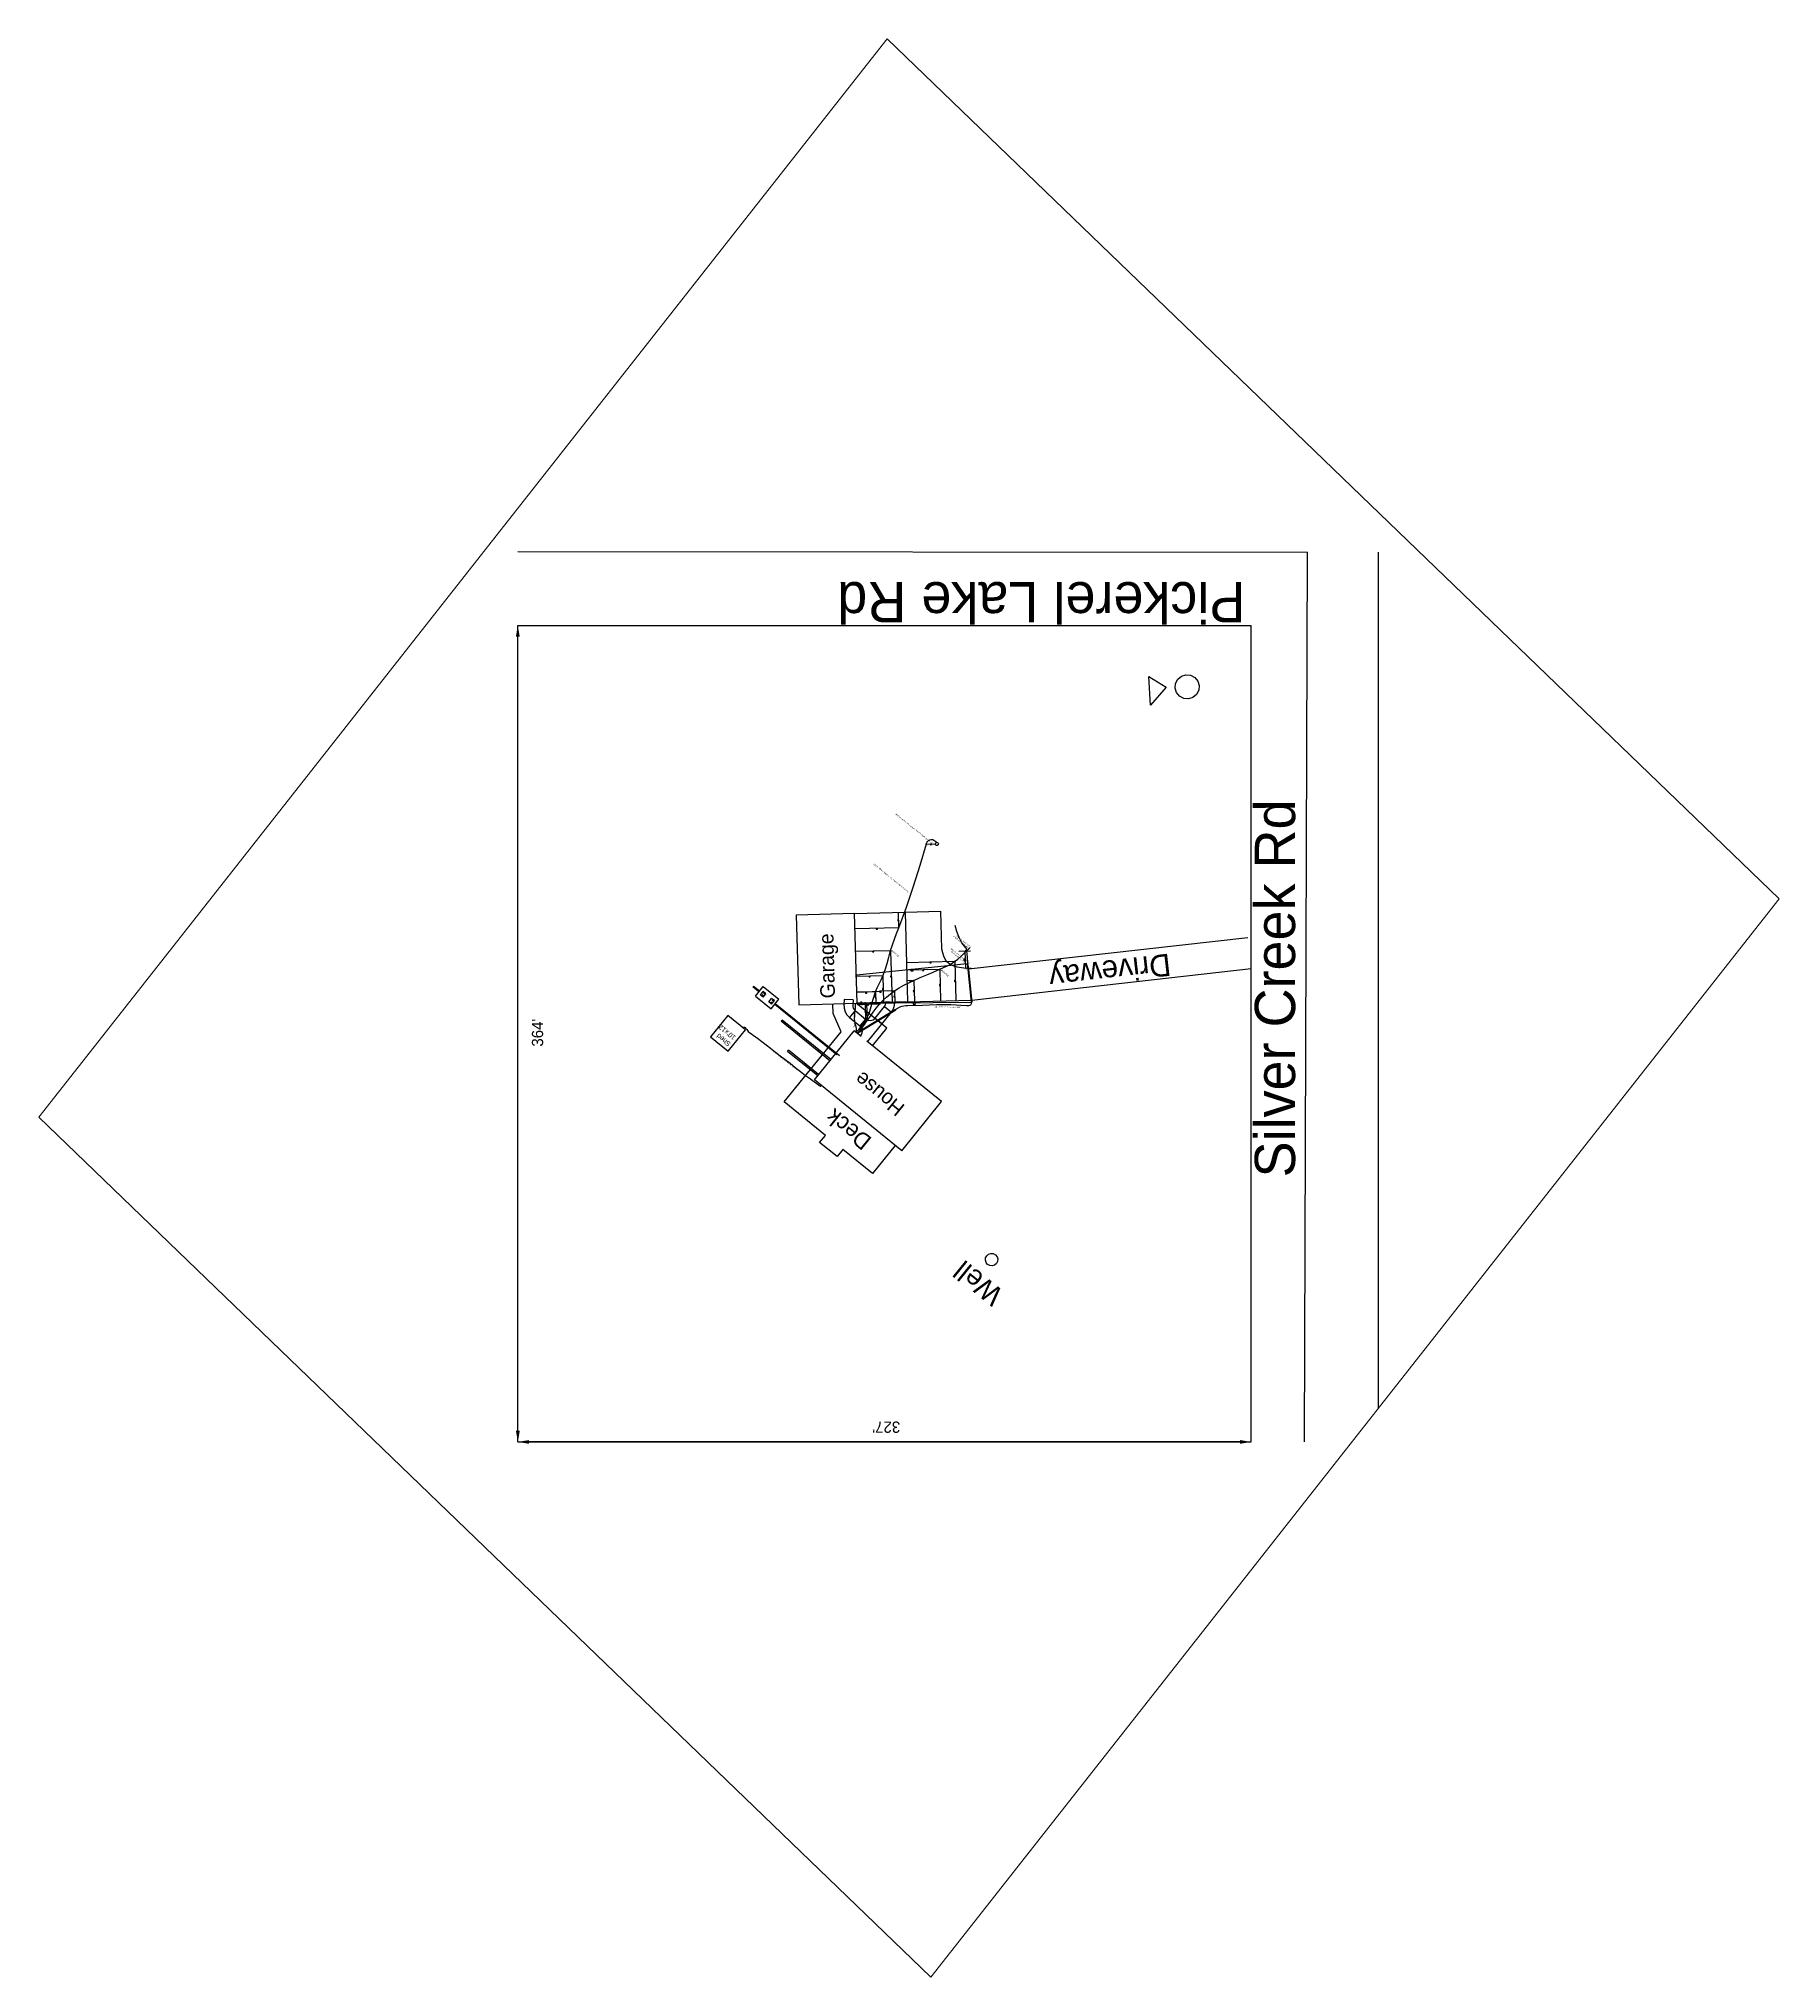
# Paper-space layout 'ProperyLines' of a CAD drawing. Extents: x -1.2 to 14.6, y -4.8 to 12.8.
# The model-space entities are those that its viewports show. They can reach past a viewport. Long polylines and large blocks are cut down to what shows.
import ezdxf

# ---------------------------------------------------------------- set-up
doc = ezdxf.new("R2010")
doc.units = 0
doc.header["$MEASUREMENT"] = 0
doc.layers.get('0').update_dxf_attribs({"linetype": 'CONTINUOUS'})
doc.layers.get('DEFPOINTS').update_dxf_attribs({"linetype": 'CONTINUOUS'})
doc.layers.add('AM_VIEWS', color=1, linetype='CONTINUOUS', lineweight=15, plot=False)
for name, color, linetype in [('DRIVEWAY', 5, 'CONTINUOUS'), ('LABELS', 3, 'CONTINUOUS'), ('PropertyLines', 7, 'CONTINUOUS'), ('SIDEWALK', 8, 'CONTINUOUS'), ('UTILITIES', 104, 'CONTINUOUS')]:
    doc.layers.add(name, color=color, linetype=linetype)
doc.dimstyles.get("Standard").update_dxf_attribs({"dimtxt": 0.18, "dimasz": 0.18, "dimexe": 0.18, "dimexo": 0.0625, "dimgap": 0.09, "dimtad": 0, "dimtih": 1, "dimtoh": 1, "dimzin": 0, "dimdsep": 46, "dimlunit": 4, "dimtxsty": 'Standard', "dimcen": 0.09, "dimadec": 0, "dimazin": 0, "dimtfac": 1, "dimtofl": 0, "dimtmove": 2, "dimatfit": 3, "dimfxl": 1, "dimtolj": 1, "dimarcsym": 0})

# ---------------------------------------------------------------- blocks, each defined once
blk = doc.blocks.new('*D33')
at = {"color": 0, "linetype": 'ByBlock', "transparency": 16777216}
for p, q in [((197, -950), (201, -947)), ((202, -949), (262, -1019)), ((236, -976), (230, -980)), ((230, -980), (235, -986)), ((235, -986), (241, -982)), ((241, -982), (236, -976)), ((260, -1023), (263, -1020))]:
    blk.add_line(p, q, dxfattribs=at)
for points in [[(202, -949), (202, -949), (201, -947)], [(262, -1019), (262, -1019), (263, -1020)]]:
    blk.add_solid(points, dxfattribs=at)
at = {"layer": 'DEFPOINTS', "color": 0, "linetype": 'ByBlock', "transparency": 16777216}
for p in [(197, -950), (260, -1023), (263, -1020)]:
    blk.add_point(p, dxfattribs=at)
at = {"color": 0, "linetype": 'ByBlock', "transparency": 16777216, "insert": (235, -981), "char_height": 5, "attachment_point": 5, "rotation": 310.5631}
blk.add_mtext("\\A1;8'", dxfattribs=at)
blk = doc.blocks.new('*D34')
at = {"color": 0, "linetype": 'ByBlock', "transparency": 16777216}
for p, q in [((634, -554), (212, -974)), ((626, -542), (636, -552)), ((422, -754), (413, -762)), ((413, -762), (418, -767)), ((418, -767), (426, -759)), ((426, -759), (422, -754)), ((200, -965), (210, -975))]:
    blk.add_line(p, q, dxfattribs=at)
for points in [[(634, -553), (634, -554), (636, -552)], [(211, -974), (212, -974), (210, -975)]]:
    blk.add_solid(points, dxfattribs=at)
at = {"layer": 'DEFPOINTS', "color": 0, "linetype": 'ByBlock', "transparency": 16777216}
for p in [(626, -542), (200, -965), (210, -975)]:
    blk.add_point(p, dxfattribs=at)
at = {"color": 0, "linetype": 'ByBlock', "transparency": 16777216, "insert": (420, -761), "char_height": 5, "attachment_point": 5, "rotation": 44.8361}
blk.add_mtext("\\A1;50'", dxfattribs=at)
blk = doc.blocks.new('*D35')
at = {"color": 0, "linetype": 'ByBlock', "transparency": 16777216}
for p, q in [((535, -440), (66, -827)), ((537, -439), (537, -439)), ((300, -623), (291, -631)), ((291, -631), (296, -636)), ((296, -636), (305, -629)), ((305, -629), (300, -623)), ((65, -828), (65, -828))]:
    blk.add_line(p, q, dxfattribs=at)
for points in [[(535, -440), (536, -440), (537, -438)], [(66, -826), (67, -827), (65, -828)]]:
    blk.add_solid(points, dxfattribs=at)
at = {"layer": 'DEFPOINTS', "color": 0, "linetype": 'ByBlock', "transparency": 16777216}
for p in [(537, -438), (65, -828), (65, -828)]:
    blk.add_point(p, dxfattribs=at)
at = {"color": 0, "linetype": 'ByBlock', "transparency": 16777216, "insert": (298, -630), "char_height": 5, "attachment_point": 5, "rotation": 39.511}
blk.add_mtext("\\A1;51'", dxfattribs=at)
blk = doc.blocks.new('*D121')
at = {"layer": 'DEFPOINTS', "color": 0, "transparency": 16777216}
for p in [(470, 2528), (470, 2528), (-2579, 59)]:
    blk.add_point(p, dxfattribs=at)
at = {"layer": 'PropertyLines', "color": 0, "lineweight": -2, "transparency": 16777216}
blk.add_line((-2533, 96), (424, 2490), dxfattribs=at)
at = {"layer": 'PropertyLines', "color": 0, "transparency": 16777216}
for points in [[(417, 2498), (430, 2483), (470, 2528)], [(-2539, 104), (-2526, 89), (-2579, 59)]]:
    blk.add_solid(points, dxfattribs=at)
at = {"layer": 'PropertyLines', "color": 0, "transparency": 16777216, "insert": (-1012, 1226), "char_height": 60, "attachment_point": 5, "rotation": 39}
blk.add_mtext("\\A1;327'", dxfattribs=at)
blk = doc.blocks.new('*D122')
at = {"layer": 'DEFPOINTS', "color": 0, "transparency": 16777216}
for p in [(470, 2528), (3220, -867), (3220, -867)]:
    blk.add_point(p, dxfattribs=at)
at = {"layer": 'PropertyLines', "color": 0, "lineweight": -2, "transparency": 16777216}
blk.add_line((508, 2482), (3182, -820), dxfattribs=at)
at = {"layer": 'PropertyLines', "color": 0, "transparency": 16777216}
for points in [[(516, 2488), (500, 2475), (470, 2528)], [(3190, -814), (3174, -827), (3220, -867)]]:
    blk.add_solid(points, dxfattribs=at)
at = {"layer": 'PropertyLines', "color": 0, "transparency": 16777216, "insert": (1766, 760), "char_height": 60, "attachment_point": 5, "rotation": 309}
blk.add_mtext("\\A1;364'", dxfattribs=at)
blk = doc.blocks.new('*D127')
at = {"layer": 'DEFPOINTS', "color": 0, "transparency": 16777216}
for p in [(575, -483), (575, -483), (498, -548)]:
    blk.add_point(p, dxfattribs=at)
at = {"layer": 'UTILITIES', "color": 0, "lineweight": -2, "transparency": 16777216}
for p, q in [((500, -547), (573, -484)), ((536, -509), (530, -513)), ((530, -513), (533, -517)), ((533, -517), (538, -512)), ((538, -512), (536, -509)), ((575, -483), (575, -483)), ((498, -548), (498, -548))]:
    blk.add_line(p, q, dxfattribs=at)
at = {"layer": 'UTILITIES', "color": 0, "transparency": 16777216}
for points in [[(573, -484), (573, -484), (575, -483)], [(500, -546), (500, -547), (498, -548)]]:
    blk.add_solid(points, dxfattribs=at)
at = {"layer": 'UTILITIES', "color": 0, "transparency": 16777216, "insert": (534, -513), "char_height": 1, "attachment_point": 5, "rotation": 40.5631}
blk.add_mtext('\\A1;8\'-4{\\H1x;\\S1/2;}"', dxfattribs=at)
blk = doc.blocks.new('*D128')
at = {"layer": 'DEFPOINTS', "color": 0, "transparency": 16777216}
for p in [(461, -504), (461, -504), (498, -548)]:
    blk.add_point(p, dxfattribs=at)
at = {"layer": 'UTILITIES', "color": 0, "lineweight": -2, "transparency": 16777216}
for p, q in [((461, -504), (460, -504)), ((497, -546), (462, -505)), ((480, -521), (478, -523)), ((478, -523), (482, -528)), ((485, -526), (480, -521)), ((482, -528), (485, -526)), ((498, -548), (498, -548))]:
    blk.add_line(p, q, dxfattribs=at)
at = {"layer": 'UTILITIES', "color": 0, "transparency": 16777216}
for points in [[(462, -505), (462, -506), (461, -504)], [(497, -546), (497, -547), (498, -548)]]:
    blk.add_solid(points, dxfattribs=at)
at = {"layer": 'UTILITIES', "color": 0, "transparency": 16777216, "insert": (481, -524), "char_height": 1, "attachment_point": 5, "rotation": 310.5631}
blk.add_mtext('\\A1;4\'-10"', dxfattribs=at)
blk = doc.blocks.new('*D129')
at = {"layer": 'DEFPOINTS', "color": 0, "transparency": 16777216}
for p in [(629, -546), (629, -546), (521, -639)]:
    blk.add_point(p, dxfattribs=at)
at = {"layer": 'UTILITIES', "color": 0, "lineweight": -2, "transparency": 16777216}
for p, q in [((523, -637), (628, -548)), ((575, -587), (570, -592)), ((570, -592), (572, -594)), ((572, -594), (577, -590)), ((577, -590), (575, -587)), ((629, -546), (629, -546)), ((521, -639), (521, -639))]:
    blk.add_line(p, q, dxfattribs=at)
at = {"layer": 'UTILITIES', "color": 0, "transparency": 16777216}
for points in [[(628, -547), (628, -548), (629, -546)], [(523, -637), (523, -638), (521, -639)]]:
    blk.add_solid(points, dxfattribs=at)
at = {"layer": 'UTILITIES', "color": 0, "transparency": 16777216, "insert": (574, -591), "char_height": 1, "attachment_point": 5, "rotation": 40.5631}
blk.add_mtext('\\A1;11\'-10"', dxfattribs=at)
blk = doc.blocks.new('*D130')
at = {"layer": 'DEFPOINTS', "color": 0, "transparency": 16777216}
for p in [(429, -531), (429, -531), (521, -639)]:
    blk.add_point(p, dxfattribs=at)
at = {"layer": 'UTILITIES', "color": 0, "lineweight": -2, "transparency": 16777216}
for p, q in [((429, -531), (429, -531)), ((520, -637), (430, -532)), ((476, -580), (474, -582)), ((474, -582), (478, -587)), ((480, -585), (476, -580)), ((478, -587), (480, -585)), ((521, -639), (521, -639))]:
    blk.add_line(p, q, dxfattribs=at)
at = {"layer": 'UTILITIES', "color": 0, "transparency": 16777216}
for points in [[(431, -532), (430, -533), (429, -531)], [(520, -637), (520, -637), (521, -639)]]:
    blk.add_solid(points, dxfattribs=at)
at = {"layer": 'UTILITIES', "color": 0, "transparency": 16777216, "insert": (477, -583), "char_height": 1, "attachment_point": 5, "rotation": 310.5631}
blk.add_mtext('\\A1;11\'-10"', dxfattribs=at)
blk = doc.blocks.new('*D131')
at = {"layer": 'DEFPOINTS', "color": 0, "transparency": 16777216}
for p in [(442, -397), (503, -468), (503, -468)]:
    blk.add_point(p, dxfattribs=at)
at = {"layer": 'UTILITIES', "color": 0, "lineweight": -2, "transparency": 16777216}
for p, q in [((442, -397), (442, -397)), ((444, -399), (501, -466)), ((474, -428), (471, -430)), ((471, -430), (475, -434)), ((477, -432), (474, -428)), ((475, -434), (477, -432)), ((503, -468), (503, -468))]:
    blk.add_line(p, q, dxfattribs=at)
at = {"layer": 'UTILITIES', "color": 0, "transparency": 16777216}
for points in [[(444, -398), (443, -399), (442, -397)], [(502, -466), (501, -466), (503, -468)]]:
    blk.add_solid(points, dxfattribs=at)
at = {"layer": 'UTILITIES', "color": 0, "transparency": 16777216, "insert": (474, -431), "char_height": 1, "attachment_point": 5, "rotation": 310.5631}
blk.add_mtext('\\A1;7\'-9"', dxfattribs=at)
blk = doc.blocks.new('*D132')
at = {"layer": 'DEFPOINTS', "color": 0, "transparency": 16777216}
for p in [(503, -468), (537, -439), (537, -439)]:
    blk.add_point(p, dxfattribs=at)
at = {"layer": 'UTILITIES', "color": 0, "lineweight": -2, "transparency": 16777216}
for p, q in [((503, -468), (503, -468)), ((504, -466), (535, -440)), ((523, -452), (518, -455)), ((518, -455), (520, -458)), ((520, -458), (525, -454)), ((525, -454), (523, -452)), ((537, -439), (537, -439))]:
    blk.add_line(p, q, dxfattribs=at)
at = {"layer": 'UTILITIES', "color": 0, "transparency": 16777216}
for points in [[(504, -466), (505, -467), (503, -468)], [(535, -440), (536, -440), (537, -439)]]:
    blk.add_solid(points, dxfattribs=at)
at = {"layer": 'UTILITIES', "color": 0, "transparency": 16777216, "insert": (521, -455), "char_height": 1, "attachment_point": 5, "rotation": 40.5631}
blk.add_mtext('\\A1;3\'-9"', dxfattribs=at)
blk = doc.blocks.new('*D133')
at = {"layer": 'DEFPOINTS', "color": 0, "transparency": 16777216}
for p in [(716, -648), (716, -648), (574, -770)]:
    blk.add_point(p, dxfattribs=at)
at = {"layer": 'UTILITIES', "color": 0, "lineweight": -2, "transparency": 16777216}
for p, q in [((576, -768), (715, -649)), ((645, -704), (640, -708)), ((640, -708), (642, -710)), ((642, -710), (647, -706)), ((647, -706), (645, -704)), ((717, -648), (717, -648)), ((574, -770), (574, -770))]:
    blk.add_line(p, q, dxfattribs=at)
at = {"layer": 'UTILITIES', "color": 0, "transparency": 16777216}
for points in [[(715, -649), (715, -650), (716, -648)], [(576, -768), (576, -769), (574, -770)]]:
    blk.add_solid(points, dxfattribs=at)
at = {"layer": 'UTILITIES', "color": 0, "transparency": 16777216, "insert": (644, -707), "char_height": 1, "attachment_point": 5, "rotation": 40.5631}
blk.add_mtext('\\A1;15\'-7"', dxfattribs=at)
blk = doc.blocks.new('*D134')
at = {"layer": 'DEFPOINTS', "color": 0, "transparency": 16777216}
for p in [(395, -560), (395, -560), (574, -770)]:
    blk.add_point(p, dxfattribs=at)
at = {"layer": 'UTILITIES', "color": 0, "lineweight": -2, "transparency": 16777216}
for p, q in [((395, -560), (395, -560)), ((573, -768), (396, -562)), ((486, -661), (484, -663)), ((484, -663), (487, -666)), ((489, -664), (486, -661)), ((487, -666), (489, -664)), ((574, -770), (574, -770))]:
    blk.add_line(p, q, dxfattribs=at)
at = {"layer": 'UTILITIES', "color": 0, "transparency": 16777216}
for points in [[(396, -561), (396, -562), (395, -560)], [(573, -768), (573, -769), (574, -770)]]:
    blk.add_solid(points, dxfattribs=at)
at = {"layer": 'UTILITIES', "color": 0, "transparency": 16777216, "insert": (487, -663), "char_height": 1, "attachment_point": 5, "rotation": 310.5631}
blk.add_mtext("\\A1;23'", dxfattribs=at)
blk = doc.blocks.new('*D135')
at = {"layer": 'DEFPOINTS', "color": 0, "transparency": 16777216}
for p in [(795, -740), (795, -740), (617, -892)]:
    blk.add_point(p, dxfattribs=at)
at = {"layer": 'UTILITIES', "color": 0, "lineweight": -2, "transparency": 16777216}
for p, q in [((619, -891), (794, -741)), ((706, -811), (701, -815)), ((701, -815), (703, -818)), ((703, -818), (708, -813)), ((708, -813), (706, -811)), ((795, -740), (795, -740)), ((617, -892), (617, -892))]:
    blk.add_line(p, q, dxfattribs=at)
at = {"layer": 'UTILITIES', "color": 0, "transparency": 16777216}
for points in [[(793, -741), (794, -742), (795, -740)], [(619, -891), (619, -891), (617, -892)]]:
    blk.add_solid(points, dxfattribs=at)
at = {"layer": 'UTILITIES', "color": 0, "transparency": 16777216, "insert": (705, -814), "char_height": 1, "attachment_point": 5, "rotation": 40.5631}
blk.add_mtext('\\A1;19\'-6"', dxfattribs=at)
blk = doc.blocks.new('*D136')
at = {"layer": 'DEFPOINTS', "color": 0, "transparency": 16777216}
for p in [(617, -892), (671, -955), (671, -955)]:
    blk.add_point(p, dxfattribs=at)
at = {"layer": 'UTILITIES', "color": 0, "lineweight": -2, "transparency": 16777216}
for p, q in [((617, -892), (617, -892)), ((619, -894), (670, -954)), ((645, -919), (643, -921)), ((643, -921), (647, -926)), ((649, -924), (645, -919)), ((647, -926), (649, -924)), ((671, -955), (671, -955))]:
    blk.add_line(p, q, dxfattribs=at)
at = {"layer": 'UTILITIES', "color": 0, "transparency": 16777216}
for points in [[(619, -894), (618, -894), (617, -892)], [(670, -954), (670, -954), (671, -955)]]:
    blk.add_solid(points, dxfattribs=at)
at = {"layer": 'UTILITIES', "color": 0, "transparency": 16777216, "insert": (646, -922), "char_height": 1, "attachment_point": 5, "rotation": 310.5631}
blk.add_mtext('\\A1;6\'-11"', dxfattribs=at)
blk = doc.blocks.new('*D137')
at = {"layer": 'DEFPOINTS', "color": 0, "transparency": 16777216}
for p in [(785, -1334), (748, -1364), (748, -1364)]:
    blk.add_point(p, dxfattribs=at)
at = {"layer": 'UTILITIES', "color": 0, "lineweight": -2, "transparency": 16777216}
for p, q in [((783, -1335), (749, -1363)), ((765, -1345), (762, -1347)), ((762, -1347), (764, -1349)), ((764, -1349), (767, -1347)), ((767, -1347), (765, -1345)), ((785, -1334), (785, -1334)), ((748, -1364), (747, -1364))]:
    blk.add_line(p, q, dxfattribs=at)
at = {"layer": 'UTILITIES', "color": 0, "transparency": 16777216}
for points in [[(783, -1335), (784, -1335), (785, -1334)], [(749, -1363), (749, -1363), (748, -1364)]]:
    blk.add_solid(points, dxfattribs=at)
at = {"layer": 'UTILITIES', "color": 0, "transparency": 16777216, "insert": (765, -1347), "char_height": 1, "attachment_point": 5, "rotation": 39.0827}
blk.add_mtext("\\A1;4'", dxfattribs=at)
blk = doc.blocks.new('*D139')
at = {"layer": 'DEFPOINTS', "color": 0, "transparency": 16777216}
for p in [(440, -510), (446, -517), (446, -517)]:
    blk.add_point(p, dxfattribs=at)
at = {"layer": 'UTILITIES', "color": 0, "lineweight": -2, "transparency": 16777216}
for p, q in [((440, -510), (440, -510)), ((441, -511), (445, -515)), ((445, -509), (443, -511)), ((443, -511), (445, -514)), ((447, -512), (445, -509)), ((445, -514), (447, -512)), ((446, -516), (446, -516))]:
    blk.add_line(p, q, dxfattribs=at)
at = {"layer": 'UTILITIES', "color": 0, "transparency": 16777216}
for points in [[(442, -511), (441, -511), (440, -510)], [(445, -515), (444, -515), (446, -517)]]:
    blk.add_solid(points, dxfattribs=at)
at = {"layer": 'UTILITIES', "color": 0, "transparency": 16777216, "insert": (445, -511), "char_height": 1, "attachment_point": 5, "rotation": 310.5631}
blk.add_mtext('\\A1;9"', dxfattribs=at)
blk = doc.blocks.new('*D140')
at = {"layer": 'DEFPOINTS', "color": 0, "transparency": 16777216}
for p in [(440, -510), (531, -432), (531, -432)]:
    blk.add_point(p, dxfattribs=at)
at = {"layer": 'UTILITIES', "color": 0, "lineweight": -2, "transparency": 16777216}
for p, q in [((440, -510), (440, -510)), ((442, -508), (530, -433)), ((484, -466), (482, -469)), ((482, -469), (484, -471)), ((486, -469), (484, -466)), ((484, -471), (486, -469)), ((531, -432), (531, -432))]:
    blk.add_line(p, q, dxfattribs=at)
at = {"layer": 'UTILITIES', "color": 0, "transparency": 16777216}
for points in [[(441, -508), (442, -509), (440, -510)], [(529, -433), (530, -433), (531, -432)]]:
    blk.add_solid(points, dxfattribs=at)
at = {"layer": 'UTILITIES', "color": 0, "transparency": 16777216, "insert": (484, -469), "char_height": 1, "attachment_point": 5, "rotation": 40.5631}
blk.add_mtext("\\A1;10'", dxfattribs=at)
blk = doc.blocks.new('*D141')
at = {"layer": 'DEFPOINTS', "color": 0, "transparency": 16777216}
for p in [(436, -402), (497, -473), (497, -473)]:
    blk.add_point(p, dxfattribs=at)
at = {"layer": 'UTILITIES', "color": 0, "lineweight": -2, "transparency": 16777216}
for p, q in [((436, -402), (436, -402)), ((438, -404), (495, -471)), ((468, -433), (465, -435)), ((465, -435), (469, -439)), ((471, -437), (468, -433)), ((469, -439), (471, -437)), ((497, -473), (497, -473))]:
    blk.add_line(p, q, dxfattribs=at)
at = {"layer": 'UTILITIES', "color": 0, "transparency": 16777216}
for points in [[(438, -404), (437, -404), (436, -402)], [(496, -471), (495, -472), (497, -473)]]:
    blk.add_solid(points, dxfattribs=at)
at = {"layer": 'UTILITIES', "color": 0, "transparency": 16777216, "insert": (468, -436), "char_height": 1, "attachment_point": 5, "rotation": 310.5631}
blk.add_mtext('\\A1;7\'-9"', dxfattribs=at)
blk = doc.blocks.new('*D142')
at = {"layer": 'DEFPOINTS', "color": 0, "transparency": 16777216}
for p in [(494, -470), (497, -473), (537, -439)]:
    blk.add_point(p, dxfattribs=at)
at = {"layer": 'UTILITIES', "color": 0, "lineweight": -2, "transparency": 16777216}
for p, q in [((497, -473), (494, -469)), ((495, -468), (512, -454)), ((514, -448), (510, -452)), ((510, -452), (512, -454)), ((512, -454), (516, -451)), ((516, -451), (514, -448)), ((533, -436), (516, -450)), ((537, -438), (534, -435))]:
    blk.add_line(p, q, dxfattribs=at)
at = {"layer": 'UTILITIES', "color": 0, "transparency": 16777216}
for points in [[(495, -468), (496, -469), (494, -470)], [(532, -436), (533, -437), (534, -435)]]:
    blk.add_solid(points, dxfattribs=at)
at = {"layer": 'UTILITIES', "color": 0, "transparency": 16777216, "insert": (513, -451), "char_height": 1, "attachment_point": 5, "rotation": 40.5631}
blk.add_mtext('\\A1;4\'-5"', dxfattribs=at)
blk = doc.blocks.new('*D143')
at = {"layer": 'DEFPOINTS', "color": 0, "transparency": 16777216}
for p in [(383, -570), (383, -570), (422, -616)]:
    blk.add_point(p, dxfattribs=at)
at = {"layer": 'UTILITIES', "color": 0, "lineweight": -2, "transparency": 16777216}
for p, q in [((383, -570), (383, -570)), ((421, -614), (384, -572)), ((405, -589), (402, -591)), ((402, -591), (404, -594)), ((404, -594), (407, -592)), ((407, -592), (405, -589)), ((422, -616), (422, -616))]:
    blk.add_line(p, q, dxfattribs=at)
at = {"layer": 'UTILITIES', "color": 0, "transparency": 16777216}
for points in [[(385, -571), (384, -572), (383, -570)], [(421, -614), (421, -614), (422, -616)]]:
    blk.add_solid(points, dxfattribs=at)
at = {"layer": 'UTILITIES', "color": 0, "transparency": 16777216, "insert": (405, -591), "char_height": 1, "attachment_point": 5, "rotation": 310.5631}
blk.add_mtext("\\A1;5'", dxfattribs=at)
blk = doc.blocks.new('*D144')
at = {"layer": 'DEFPOINTS', "color": 0, "transparency": 16777216}
for p in [(576, -484), (576, -484), (422, -616)]:
    blk.add_point(p, dxfattribs=at)
at = {"layer": 'UTILITIES', "color": 0, "lineweight": -2, "transparency": 16777216}
for p, q in [((574, -485), (483, -564)), ((576, -484), (576, -484)), ((422, -616), (422, -616)), ((424, -614), (477, -569)), ((480, -561), (474, -566)), ((474, -566), (477, -569)), ((477, -569), (483, -564)), ((483, -564), (480, -561))]:
    blk.add_line(p, q, dxfattribs=at)
at = {"layer": 'UTILITIES', "color": 0, "transparency": 16777216}
for points in [[(574, -485), (575, -486), (576, -484)], [(423, -614), (424, -615), (422, -616)]]:
    blk.add_solid(points, dxfattribs=at)
at = {"layer": 'UTILITIES', "color": 0, "transparency": 16777216, "insert": (478, -565), "char_height": 1, "attachment_point": 5, "rotation": 40.5631}
blk.add_mtext('\\A1;16\'-10{\\H1x;\\S1/2;}"', dxfattribs=at)
blk = doc.blocks.new('*D145')
at = {"layer": 'DEFPOINTS', "color": 0, "transparency": 16777216}
for p in [(377, -724), (405, -700), (405, -700)]:
    blk.add_point(p, dxfattribs=at)
at = {"layer": 'UTILITIES', "color": 0, "lineweight": -2, "transparency": 16777216}
for p, q in [((377, -724), (377, -724)), ((379, -723), (404, -701)), ((391, -707), (387, -711)), ((387, -711), (389, -713)), ((389, -713), (393, -709)), ((393, -709), (391, -707)), ((405, -700), (405, -700))]:
    blk.add_line(p, q, dxfattribs=at)
at = {"layer": 'UTILITIES', "color": 0, "transparency": 16777216}
for points in [[(379, -722), (379, -723), (377, -724)], [(404, -701), (404, -701), (405, -700)]]:
    blk.add_solid(points, dxfattribs=at)
at = {"layer": 'UTILITIES', "color": 0, "transparency": 16777216, "insert": (390, -710), "char_height": 1, "attachment_point": 5, "rotation": 40.5631}
blk.add_mtext('\\A1;3\'-1"', dxfattribs=at)
blk = doc.blocks.new('*D146')
at = {"layer": 'DEFPOINTS', "color": 0, "transparency": 16777216}
for p in [(304, -638), (304, -638), (377, -724)]:
    blk.add_point(p, dxfattribs=at)
at = {"layer": 'UTILITIES', "color": 0, "lineweight": -2, "transparency": 16777216}
for p, q in [((304, -638), (304, -638)), ((376, -722), (305, -640)), ((342, -676), (339, -678)), ((339, -678), (343, -683)), ((345, -681), (342, -676)), ((343, -683), (345, -681)), ((377, -724), (377, -724))]:
    blk.add_line(p, q, dxfattribs=at)
at = {"layer": 'UTILITIES', "color": 0, "transparency": 16777216}
for points in [[(305, -639), (305, -640), (304, -638)], [(376, -722), (376, -723), (377, -724)]]:
    blk.add_solid(points, dxfattribs=at)
at = {"layer": 'UTILITIES', "color": 0, "transparency": 16777216, "insert": (342, -679), "char_height": 1, "attachment_point": 5, "rotation": 310.5631}
blk.add_mtext('\\A1;9\'-5"', dxfattribs=at)
blk = doc.blocks.new('*D147')
at = {"layer": 'DEFPOINTS', "color": 0, "transparency": 16777216}
for p in [(442, -742), (442, -742), (307, -858)]:
    blk.add_point(p, dxfattribs=at)
at = {"layer": 'UTILITIES', "color": 0, "lineweight": -2, "transparency": 16777216}
for p, q in [((309, -856), (440, -744)), ((374, -795), (369, -799)), ((369, -799), (371, -801)), ((371, -801), (376, -797)), ((376, -797), (374, -795)), ((442, -742), (442, -742)), ((307, -858), (307, -858))]:
    blk.add_line(p, q, dxfattribs=at)
at = {"layer": 'UTILITIES', "color": 0, "transparency": 16777216}
for points in [[(440, -744), (440, -744), (442, -742)], [(309, -856), (309, -857), (307, -858)]]:
    blk.add_solid(points, dxfattribs=at)
at = {"layer": 'UTILITIES', "color": 0, "transparency": 16777216, "insert": (373, -798), "char_height": 1, "attachment_point": 5, "rotation": 40.5631}
blk.add_mtext('\\A1;14\'-9"', dxfattribs=at)
blk = doc.blocks.new('*D148')
at = {"layer": 'DEFPOINTS', "color": 0, "transparency": 16777216}
for p in [(197, -729), (197, -729), (307, -858)]:
    blk.add_point(p, dxfattribs=at)
at = {"layer": 'UTILITIES', "color": 0, "lineweight": -2, "transparency": 16777216}
for p, q in [((197, -729), (198, -729)), ((306, -856), (199, -731)), ((253, -788), (251, -790)), ((251, -790), (255, -795)), ((257, -793), (253, -788)), ((255, -795), (257, -793)), ((307, -858), (307, -857))]:
    blk.add_line(p, q, dxfattribs=at)
at = {"layer": 'UTILITIES', "color": 0, "transparency": 16777216}
for points in [[(199, -730), (198, -731), (197, -729)], [(306, -856), (306, -856), (307, -858)]]:
    blk.add_solid(points, dxfattribs=at)
at = {"layer": 'UTILITIES', "color": 0, "transparency": 16777216, "insert": (254, -792), "char_height": 1, "attachment_point": 5, "rotation": 310.5631}
blk.add_mtext('\\A1;14\'-1"', dxfattribs=at)
blk = doc.blocks.new('*D149')
at = {"layer": 'DEFPOINTS', "color": 0, "transparency": 16777216}
for p in [(468, -773), (468, -773), (272, -941)]:
    blk.add_point(p, dxfattribs=at)
at = {"layer": 'UTILITIES', "color": 0, "lineweight": -2, "transparency": 16777216}
for p, q in [((273, -939), (466, -774)), ((468, -773), (468, -773)), ((370, -852), (365, -856)), ((365, -856), (367, -858)), ((367, -858), (372, -854)), ((372, -854), (370, -852)), ((272, -941), (272, -940))]:
    blk.add_line(p, q, dxfattribs=at)
at = {"layer": 'UTILITIES', "color": 0, "transparency": 16777216}
for points in [[(466, -774), (466, -774), (468, -773)], [(273, -939), (274, -940), (272, -941)]]:
    blk.add_solid(points, dxfattribs=at)
at = {"layer": 'UTILITIES', "color": 0, "transparency": 16777216, "insert": (368, -855), "char_height": 1, "attachment_point": 5, "rotation": 40.5631}
blk.add_mtext('\\A1;21\'-6"', dxfattribs=at)
blk = doc.blocks.new('*D150')
at = {"layer": 'DEFPOINTS', "color": 0, "transparency": 16777216}
for p in [(136, -782), (136, -782), (272, -941)]:
    blk.add_point(p, dxfattribs=at)
at = {"layer": 'UTILITIES', "color": 0, "lineweight": -2, "transparency": 16777216}
for p, q in [((136, -782), (136, -782)), ((270, -939), (137, -783)), ((205, -856), (202, -858)), ((202, -858), (207, -863)), ((209, -861), (205, -856)), ((207, -863), (209, -861)), ((272, -941), (272, -941))]:
    blk.add_line(p, q, dxfattribs=at)
at = {"layer": 'UTILITIES', "color": 0, "transparency": 16777216}
for points in [[(137, -783), (137, -784), (136, -782)], [(271, -939), (270, -939), (272, -941)]]:
    blk.add_solid(points, dxfattribs=at)
at = {"layer": 'UTILITIES', "color": 0, "transparency": 16777216, "insert": (206, -860), "char_height": 1, "attachment_point": 5, "rotation": 310.5631}
blk.add_mtext('\\A1;17\'-5"', dxfattribs=at)

msp = doc.modelspace()

# ---------------------------------------------------------------- linework, layer by layer
for p, q in [((664, -4), (664, -12)), ((792, -115.5), (792, -107.5))]:
    msp.add_line(p, q)
at = {"layer": 'DRIVEWAY'}
for p, q in [((331.88377, -614.07714), (537, -438.5)), ((331.88377, -614.07714), (69.7908, -838.4257)), ((644.0209, -978.72822), (331.88377, -614.07714)), ((849.13713, -803.15108), (644.0209, -978.72822)), ((69.7908, -838.4257), (-985.70333, -1909.24315)), ((189.46814, -956.39046), (-866.026, -2027.20791)), ((365.50218, -948.60636), (498.16046, -1103.58307)), ((644.0209, -978.72822), (498.16046, -1103.58307))]:
    msp.add_line(p, q, dxfattribs=at)
msp.add_spline([(179.0388, -966.05358), (303.0269, -912.62531), (365.50218, -948.60636)], degree=3, dxfattribs=at)
at = {"layer": 'PropertyLines'}
for p, q in [((470.30161, 2528.22888), (-2579.3124, 58.70015)), ((470.30161, 2528.22888), (3219.62619, -866.90422)), ((-100.9719, 24), (-100.96076, 217.5)), ((-100.96076, 217.5), (103.2781, 217.5)), ((103.2781, 217.5), (103.2781, 267)), ((103.2781, 267), (223.2781, 267)), ((223.2781, 267), (223.2781, 217.5)), ((223.2781, 217.5), (507, 217.5)), ((507, 217.5), (507, -265.44263)), ((1033.36659, 195), (910.36659, 195)), ((910.36659, 195), (910.36659, 48)), ((1033.36659, 48), (1033.36659, 195)), ((-2579.3124, 58.70015), (170.01218, -3336.43295)), ((-146, 24), (456, 24)), ((-146, 24), (-146, -313.5)), ((456, 24), (456, -313.5)), ((910.36659, 48), (1033.36659, 48)), ((456, -4), (664, -4)), ((456, -12), (664, -12)), ((-2801.17203, -120.95823), (182.73637, -3831.32745)), ((456, -107.5), (792, -107.5)), ((456, -115.5), (792, -115.5)), ((507, -265.44263), (601.30543, -315.13119)), ((774.0232, -235.61087), (537, -438.5)), ((1086.16033, -600.26195), (774.0232, -235.61087)), ((-3109.10834, -370.32015), (-112.6874, -4070.59184)), ((-146, -313.5), (368, -313.5)), ((329.75, -313.5), (329.75, -435)), ((408, -313.5), (456, -313.5)), ((601.30543, -315.13119), (635.05859, -354.56298)), ((329.75, -435), (541.08884, -435)), ((537, -438.5), (849.13713, -803.15108)), ((849.13713, -803.15108), (1086.16033, -600.26195)), ((3219.62619, -866.90422), (170.01218, -3336.43295)), ((3468.83707, -1174.65402), (182.73637, -3831.32745))]:
    msp.add_line(p, q, dxfattribs=at)
at = {"layer": 'PropertyLines', "color": 3}
for p, q in [((876, -160.75), (434, -160.75)), ((876, -156.75), (449, -156.75)), ((876, -125.75), (876, -191.75)), ((984, -125.75), (876, -125.75)), ((984, -191.75), (876, -191.75)), ((889, -146.75), (908.2, -146.75)), ((889, -146.75), (889, -170.75)), ((889, -170.75), (908.2, -170.75)), ((895.5, -153.5), (901, -153.5)), ((895.5, -165), (901, -165)), ((908.2, -146.75), (908.2, -170.75)), ((947.3, -146.75), (947.3, -170.75)), ((947.3, -146.75), (966.5, -146.75)), ((947.3, -170.75), (966.5, -170.75)), ((953.8, -153.5), (959.3, -153.5)), ((953.8, -165), (959.3, -165)), ((966.5, -146.75), (966.5, -170.75)), ((984, -125.75), (984, -191.75)), ((1025.98413, -156.75), (984, -156.75)), ((1024.33333, -160.75), (984, -160.75))]:
    msp.add_line(p, q, dxfattribs=at)
at = {"layer": 'PropertyLines'}
msp.add_lwpolyline([(315.65535, -2792.89536), (319.93159, -2665.78966), (423.5532, -2778.70807)], close=True, dxfattribs=at)
for centre, radius in [((-885.93894, 174.9586), 33.3116), ((229.67168, -2865.08533), 64.65069)]:
    msp.add_circle(centre, radius, dxfattribs=at)
at = {"layer": 'SIDEWALK'}
for p, q in [((364, -313.5), (364, -516.5)), ((412, -313.5), (412, -317.5)), ((519.6304, -353.5), (448, -353.5)), ((448, -401.5), (448, -353.5)), ((519.6304, -401.5), (448, -401.5)), ((519.6304, -401.5), (519.6304, -353.5)), ((564.38319, -438.17209), (603.41487, -410.23417)), ((603.41487, -410.23417), (587.93584, -388.60863)), ((412, -437.5), (364, -437.5)), ((412, -516.5), (364, -516.5)), ((412, -437.5), (412, -516.5)), ((564.38319, -438.17209), (548.90416, -416.54656)), ((382.12911, -568.6251), (421.26702, -540.61115))]:
    msp.add_line(p, q, dxfattribs=at)
for centre, radius, start, end in [((448, -317.5), 36, 180, 270), ((448, -437.5), 36, 90, 180), ((519.6304, -437.5), 84, 35.5941609, 90), ((519.6304, -437.5), 36, 35.5941609, 90), ((448, -516.5), 84, 180, 218.355355732), ((448, -516.5), 36, 180, 222.048094871)]:
    msp.add_arc(centre, radius, start, end, dxfattribs=at)
at = {"layer": 'UTILITIES', "color": 7}
for p, q in [((430.87574, -325.51169), (353.83528, -541.28091)), ((434.64282, -326.85673), (357.60236, -542.62594)), ((430.87574, -325.51169), (434.64282, -326.85673)), ((353.83528, -541.28091), (357.60236, -542.62594)), ((62.61934, -830.04771), (64.755, -827.94083)), ((64.755, -827.94083), (200.29797, -965.3348)), ((62.61934, -830.04771), (198.16232, -967.44168)), ((198.16232, -967.44168), (200.29797, -965.3348))]:
    msp.add_line(p, q, dxfattribs=at)
at = {"layer": 'UTILITIES'}
msp.add_line((289.50039, -997.8671), (241.46622, -1038.98379), dxfattribs=at)
at = {"layer": 'UTILITIES', "color": 2}
msp.add_lwpolyline([(502.81469, -467.76226), (505.08379, -465.81994), (503.11908, -463.52469), (500.84998, -465.46701)], close=True, dxfattribs=at)
at = {"layer": 'UTILITIES'}
for centre, radius in [((436.25987, -402.31399), 1), ((439.98466, -509.69707), 1), ((422.17997, -615.76424), 1), ((377.25753, -723.98265), 1), ((307.31696, -857.56527), 1), ((271.79352, -940.626), 1), ((741.37959, -1369.26795), 8)]:
    msp.add_circle(centre, radius, dxfattribs=at)
at = {"layer": 'UTILITIES', "color": 2}
for centre in [(442.33739, -317.2009), (442.33739, -397.11171), (498.36775, -547.91572), (521.46462, -638.71651), (574.41687, -769.7778), (617.39763, -892.26204), (784.84887, -1333.96326)]:
    msp.add_circle(centre, 0.625, dxfattribs=at)
at = {"layer": 'UTILITIES', "color": 1}
for points in [[(929.15055, 48), (923.63629, 40.17445), (906.31621, 42.61313), (861.92129, 44.1164), (744.74395, 40.27837), (612.78052, 36.81957), (475.04607, 33.36075), (419.16317, 31.04929), (410.31432, 29.51204), (408.77542, 24)], [(445.39698, -313.5), (448.40986, -323.77457), (478.4558, -349.06479), (509.41018, -386.74204), (543.15874, -433.22819)]]:
    msp.add_spline(points, degree=3, dxfattribs=at)
at = {"layer": 'UTILITIES', "color": 1, "start_tangent": (-0.3767230588, -0.9263259345), "end_tangent": (0.7949041543, -0.6067350208)}
msp.add_spline([(437.7147, -313.5), (432.75928, -326.18421), (355.71882, -541.95343), (351.01842, -554.25533), (345.76934, -569.01149), (317.56826, -600.02994), (74.24647, -797.82607), (58.69887, -814.30378), (63.68717, -828.99427), (69.55047, -834.98382), (95.65868, -861.19637), (199.23014, -966.38824), (262.55974, -1031.23717), (265.19445, -1033.54147), (270.79322, -1034.85822), (390.0794, -1091.90572)], degree=3, dxfattribs=at)
at = {"layer": 'UTILITIES'}
msp.add_spline([(432.0156, -317.06624), (436.25987, -402.31399), (439.98466, -509.69707), (422.17997, -615.76424), (377.25753, -723.98265), (307.31696, -857.56527), (271.79352, -940.626), (257.12324, -1025.58157), (254.43166, -1050.08248)], degree=3, dxfattribs=at)
at = {"layer": 'UTILITIES', "color": 2}
msp.add_spline([(442.33739, -317.2009), (442.33739, -397.11171), (498.36775, -547.91572), (521.46462, -638.71651), (574.41687, -769.7778), (617.39763, -892.26204), (784.84887, -1333.96326), (788.3983, -1343.79043), (788.85321, -1347.94377), (772.99065, -1373.30835), (746.71688, -1375.22726)], degree=3, dxfattribs=at)

# ---------------------------------------------------------------- texts
at = {"layer": 'DRIVEWAY', "color": 1}
msp.add_text('Electric and Satellite Cable buried 18"', height=7, rotation=1.69578978, dxfattribs=at).set_placement((562.7962, 36.28267))
at = {"layer": 'DRIVEWAY'}
for s, p in [('Cement', (521.12685, -778.33537)), ('Pavement', (248.91334, -863.65498))]:
    msp.add_text(s, height=10, dxfattribs=at).set_placement(p)
at = {"layer": 'LABELS'}
for s, height, p in [('Well', 106.649261, (-1048.08074, 264.47224)), ('Deck', 86.944634, (15.0922, 71.81829)), ('Shed', 26.154796, (926.10607, 151.04235)), ("10'x12'", 26.154796, (926.10607, 107.45102)), ('House', 78, (-12.10564, -175.43054))]:
    msp.add_text(s, height=height, dxfattribs=at).set_placement(p)
for s, height, rotation, p in [('Garage', 78, 310.563145005, (645.15273, -385.1491)), ('Driveway', 118.859686, 45.412896515, (-594.6606, -1696.84685))]:
    msp.add_text(s, height=height, rotation=rotation, dxfattribs=at).set_placement(p)
at = {"layer": 'PropertyLines'}
for p in [(522.62829, -9.63686), (522.62829, -113.45327)]:
    msp.add_text("2' Retaining wall", height=4, dxfattribs=at).set_placement(p)
for s, rotation, p in [('Silver Creek Rd', 309, (-1871.49784, -1188.93012)), ('Pickerel Lake Rd', 39, (340.2942, -3496.78383))]:
    msp.add_text(s, height=216, rotation=rotation, dxfattribs=at).set_placement(p)
at = {"layer": 'UTILITIES'}
msp.add_text('Buried telephone cable', height=2.5, rotation=273.307317389, dxfattribs=at).set_placement((429.46945, -351.96621))
at = {"layer": 'UTILITIES', "color": 1}
for s, rotation, p in [('Electric buried 18"', 310.541965897, (463.22204, -330.40179)), ('Electric and TV Cable buried 18"', 38.082503562, (93.34492, -773.32078))]:
    msp.add_text(s, height=7, rotation=rotation, dxfattribs=at).set_placement(p)
at = {"layer": 'UTILITIES', "color": 7}
for s, p in [('3" PVC, 20" under driveway', (201.62549, -973.43266)), ('Contains electric and TV cable', (201.62549, -985.09933))]:
    msp.add_text(s, height=7, dxfattribs=at).set_placement(p)
at = {"layer": 'UTILITIES'}
for s, p in [('Telephone has 2 splices', (257.05542, -1045.39167)), ('at this point, 12" apart', (257.05542, -1057.05834)), ('Electric pole delivers power, Cable TV and TrueStream fiber', (756.86574, -1358.62602))]:
    msp.add_text(s, height=7, dxfattribs=at).set_placement(p)
at = {"layer": 'UTILITIES', "color": 2}
msp.add_text('TrueStream fiber cable in 1.25 ID plastic orange conduit', height=7, dxfattribs=at).set_placement((697.70326, -1076.32337))

# ---------------------------------------------------------------- dimensions: what is measured, and where the dimension line sits
at = {"layer": 'PropertyLines'}
for base, p1, p2, angle, override, picture, middle in [((470.30161, 2528.22888), (-2579.3124, 58.70015), (470.30161, 2528.22888), 39, {"dimtxt": 60, "dimasz": 60, "dimgap": 1, "dimtad": 1, "dimtih": 0, "dimtoh": 0, "dimdec": 4, "dimrnd": 12, "dimzin": 8, "dimse1": 1, "dimse2": 1, "dimsd2": 0, "dimtol": 0, "dimlim": 0, "dimtdec": 4}, '*D121', (-1011.58363, 1225.92036)), ((3219.62619, -866.90422), (470.30161, 2528.22888), (3219.62619, -866.90422), 309, {"dimtxt": 60, "dimasz": 60, "dimgap": 1, "dimtad": 1, "dimtih": 0, "dimtoh": 0, "dimdec": 4, "dimrnd": 12, "dimzin": 8, "dimse1": 1, "dimse2": 1, "dimtdec": 4}, '*D122', (1765.94103, 760.36997))]:
    dim = msp.add_linear_dim(base=base, p1=p1, p2=p2, angle=angle, dimstyle='Standard', override=override, dxfattribs=at)
    dim.commit()
    dim.dimension.update_dxf_attribs({"geometry": picture, "text_midpoint": middle, "dimtype": 161})
at = {"layer": 'UTILITIES'}
for p1, p2, distance, override, picture, middle in [((436.25987, -402.31399), (496.73644, -472.96514), 0, {"dimtxt": 1, "dimasz": 2, "dimgap": -1, "dimtad": 1, "dimtih": 0, "dimtoh": 0, "dimdec": 4, "dimrnd": 0.0625, "dimzin": 8, "dimtdec": 4}, '*D141', (468.39738, -436.01385)), ((537, -438.5), (64.755, -827.94083), 0, {"dimtxt": 5, "dimasz": 2, "dimgap": -1, "dimtad": 1, "dimtih": 0, "dimtoh": 0, "dimrnd": 0.5, "dimzin": 8}, '*D35', (298.01448, -629.74865)), ((439.98466, -509.69707), (531.14743, -431.66279), 0, {"dimtxt": 1, "dimasz": 2, "dimgap": -1, "dimtad": 1, "dimtih": 0, "dimtoh": 0, "dimdec": 4, "dimrnd": 0.0625, "dimzin": 8, "dimtdec": 4}, '*D140', (483.94033, -468.78071)), ((439.98466, -509.69707), (445.83723, -516.53428), 0, {"dimtxt": 1, "dimasz": 2, "dimgap": -1, "dimtad": 1, "dimtih": 0, "dimtoh": 0, "dimdec": 4, "dimrnd": 0.0625, "dimzin": 8, "dimtdec": 4}, '*D139', (444.81017, -511.48996)), ((625.80921, -542.25047), (200.29797, -965.3348), 13.99279, {"dimtxt": 5, "dimasz": 2, "dimgap": -1, "dimtad": 1, "dimtih": 0, "dimtoh": 0, "dimrnd": 0.5, "dimzin": 8}, '*D34', (419.74679, -760.52422)), ((422.17997, -615.76424), (383.16282, -570.18285), 0, {"dimtxt": 1, "dimasz": 2, "dimgap": -1, "dimtad": 1, "dimtih": 0, "dimtoh": 0, "dimdec": 4, "dimrnd": 0.0625, "dimzin": 8, "dimtdec": 4}, '*D143', (404.57062, -591.34783)), ((377.25753, -723.98265), (303.77525, -638.13771), 0, {"dimtxt": 1, "dimasz": 2, "dimgap": -1, "dimtad": 1, "dimtih": 0, "dimtoh": 0, "dimdec": 4, "dimrnd": 0.0625, "dimzin": 8, "dimtdec": 4}, '*D146', (342.41561, -679.43446)), ((377.25753, -723.98265), (405.36605, -699.92208), 0, {"dimtxt": 1, "dimasz": 2, "dimgap": -1, "dimtad": 1, "dimtih": 0, "dimtoh": 0, "dimdec": 4, "dimrnd": 0.0625, "dimzin": 8, "dimtdec": 4}, '*D145', (389.68607, -710.05314)), ((271.79352, -940.626), (135.88381, -781.85084), 0, {"dimtxt": 1, "dimasz": 2, "dimgap": -1, "dimtad": 1, "dimtih": 0, "dimtoh": 0, "dimdec": 4, "dimrnd": 0.0625, "dimzin": 8, "dimtdec": 4}, '*D150', (205.73789, -859.61271)), ((307.31696, -857.56527), (197.41868, -729.1777), 0, {"dimtxt": 1, "dimasz": 2, "dimgap": -1, "dimtad": 1, "dimtih": 0, "dimtoh": 0, "dimdec": 4, "dimrnd": 0.0625, "dimzin": 8, "dimtdec": 4}, '*D148', (254.26704, -791.74577)), ((271.79352, -940.626), (467.79348, -772.85229), 0, {"dimtxt": 1, "dimasz": 2, "dimgap": -1, "dimtad": 1, "dimtih": 0, "dimtoh": 0, "dimdec": 4, "dimrnd": 0.0625, "dimzin": 8, "dimtdec": 4}, '*D149', (368.16778, -854.83992)), ((307.31696, -857.56527), (441.78205, -742.4647), 0, {"dimtxt": 1, "dimasz": 2, "dimgap": -1, "dimtad": 1, "dimtih": 0, "dimtoh": 0, "dimdec": 4, "dimrnd": 0.0625, "dimzin": 8, "dimtdec": 4}, '*D147', (372.92379, -798.11576)), ((197.42038, -950.31915), (259.84781, -1023.24937), 4.44942, {"dimtxt": 5, "dimasz": 2, "dimgap": -1, "dimtad": 1, "dimtih": 0, "dimtoh": 0, "dimrnd": 0.5, "dimzin": 8}, '*D33', (235.43287, -980.96458))]:
    dim = msp.add_aligned_dim(p1=p1, p2=p2, distance=distance, dimstyle='Standard', override=override, dxfattribs=at)
    dim.commit()
    dim.dimension.update_dxf_attribs({"geometry": picture, "text_midpoint": middle})
at = {"layer": 'UTILITIES', "color": 2}
for p1, p2, distance, picture, middle in [((442.33739, -397.11171), (502.81396, -467.76286), -0.05404, '*D131', (474.43385, -430.84671)), ((498.36775, -547.91572), (460.65118, -503.85371), 0.04433, '*D128', (481.37501, -524.28783)), ((498.36775, -547.91572), (574.71657, -482.56201), 0, '*D127', (534.48292, -512.83318)), ((574.41687, -769.7778), (394.93802, -560.10342), 0.04433, '*D134', (486.54299, -663.34373)), ((521.46462, -638.71651), (429.12405, -530.84057), 0.04433, '*D130', (477.15988, -583.18166)), ((521.46462, -638.71651), (629.34057, -546.37595), 0, '*D129', (573.77688, -590.647)), ((574.41687, -769.7778), (716.47885, -648.17437), 0, '*D133', (643.82214, -707.07686)), ((617.39602, -892.26368), (795.16342, -740.09683), 0, '*D135', (704.654, -814.28103)), ((617.39602, -892.26368), (671.36973, -955.31793), -0.04433, '*D136', (646.24842, -922.19392)), ((784.84887, -1333.96326), (747.58949, -1364.22443), 0, '*D137', (764.64307, -1347.15325))]:
    dim = msp.add_aligned_dim(p1=p1, p2=p2, distance=distance, dimstyle='Standard', override={"dimtxt": 1, "dimasz": 2, "dimgap": -1, "dimtad": 1, "dimtih": 0, "dimtoh": 0, "dimdec": 4, "dimrnd": 0.0625, "dimzin": 8, "dimtdec": 4}, dxfattribs=at)
    dim.commit()
    dim.dimension.update_dxf_attribs({"geometry": picture, "text_midpoint": middle})
at = {"layer": 'UTILITIES'}
for base, p1, p2, angle, picture, middle in [((576.01714, -484.08139), (422.17997, -615.76424), (576.01714, -484.08139), 40.563145005, '*D144', (478.36328, -564.98524)), ((493.82078, -469.55894), (537, -438.5), (496.73644, -472.96514), 220.563145005, '*D142', (513.23878, -451.32092))]:
    dim = msp.add_linear_dim(base=base, p1=p1, p2=p2, angle=angle, dimstyle='Standard', override={"dimtxt": 1, "dimasz": 2, "dimgap": -1, "dimtad": 1, "dimtih": 0, "dimtoh": 0, "dimdec": 4, "dimrnd": 0.0625, "dimzin": 8, "dimtdec": 4}, dxfattribs=at)
    dim.commit()
    dim.dimension.update_dxf_attribs({"geometry": picture, "text_midpoint": middle, "dimtype": 161})
at = {"layer": 'UTILITIES', "color": 2}
dim = msp.add_linear_dim(base=(537, -438.5), p1=(502.81396, -467.76286), p2=(537, -438.5), angle=40.563145005, dimstyle='Standard', override={"dimtxt": 1, "dimasz": 2, "dimgap": -1, "dimtad": 1, "dimtih": 0, "dimtoh": 0, "dimdec": 4, "dimrnd": 0.0625, "dimzin": 8, "dimtdec": 4}, dxfattribs=at)
dim.commit()
dim.dimension.update_dxf_attribs({"geometry": '*D132', "text_midpoint": (521.3414, -454.68389), "dimtype": 161})

psp = doc.layouts.new('ProperyLines')

# ---------------------------------------------------------------- linework, layer by layer
at = {"layer": 'AM_VIEWS'}
psp.add_lwpolyline([(14.559, 4.988), (6.491, 12.766), (-1.18, 3.016), (6.887, -4.763)], close=True, dxfattribs=at)

# ---------------------------------------------------------------- viewports
at = {"layer": 'AM_VIEWS', "view_target_point": (329.75, -435), "view_twist_angle": 141}
vp = psp.add_viewport(center=(6.689, 4.002), size=(15.739, 17.5291), view_center_point=(118.92368, 107.33986), view_height=10371.641351, dxfattribs=at)
vp.dxf.flags = 0x10000  # cut along an outline
vp.dxf.clipping_boundary_handle = psp.add_lwpolyline([(14.559, 4.988), (6.491, 12.766), (-1.18, 3.016), (6.887, -4.763)], format="xyb", close=True, dxfattribs={"invisible": 1}).dxf.handle

doc.saveas('drawing.dxf')
